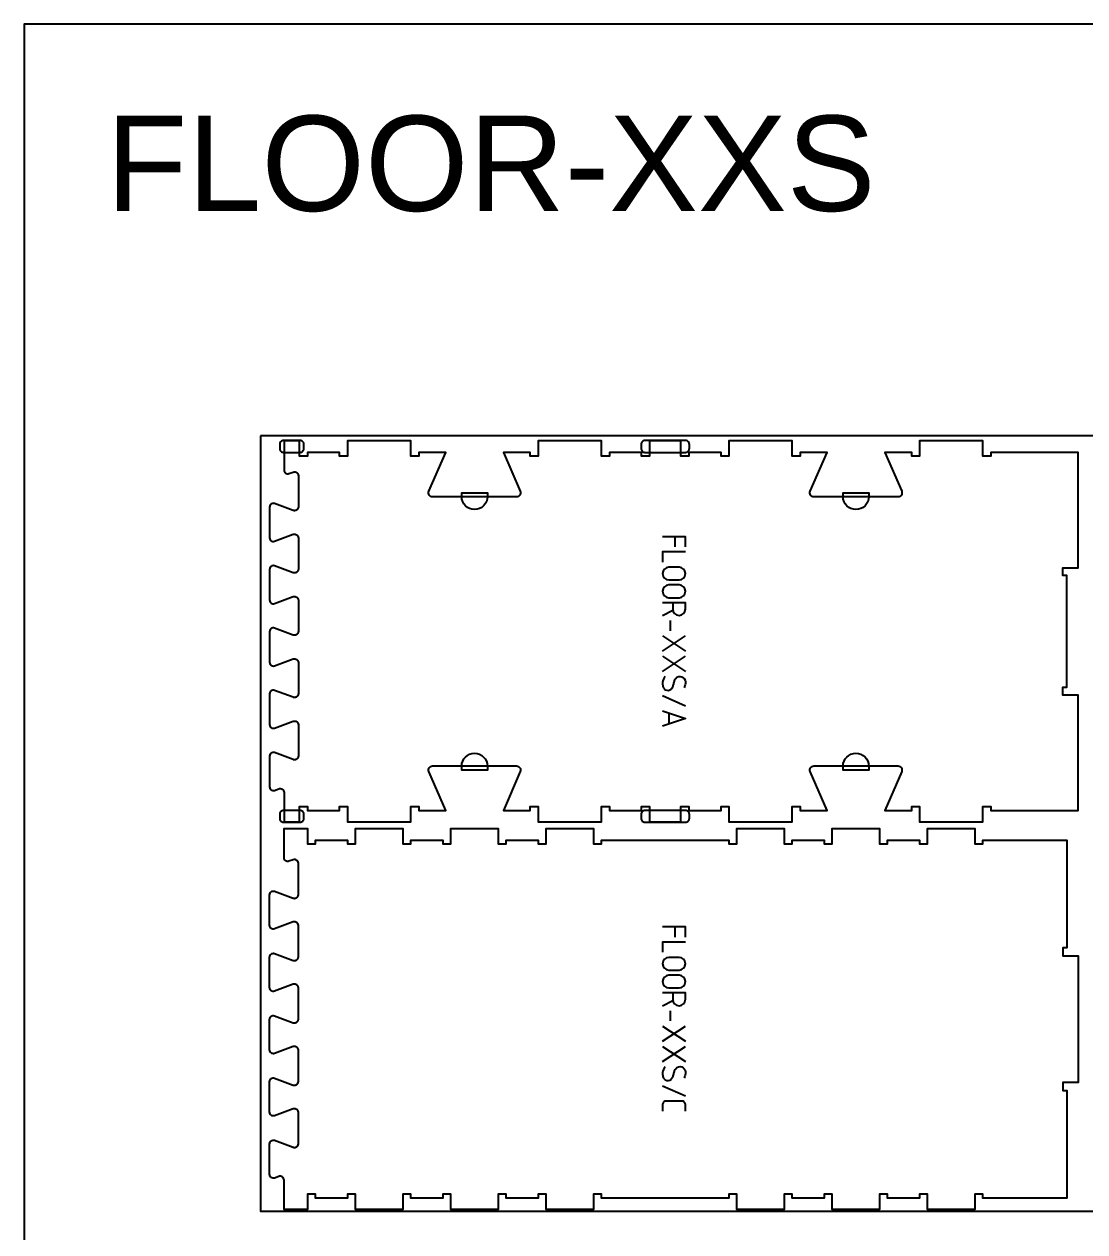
# Model space of a CAD drawing. Extents: x 0 to 12757, y 0 to 30003.
# Drawn here: x 0 to 1669, y 11963 to 13864 of the extents above; entities that cross this region are included whole.
import ezdxf

# ---------------------------------------------------------------- set-up
doc = ezdxf.new("R2010")
doc.units = 0
for name, color, linetype in [('0_SHEET_SPRUCEPLY_2440X122', 1, 'CONTINUOUS'), ('1_ANYTOOL_1MMDEEP_LABELS_S', 2, 'CONTINUOUS'), ('4_ANYTOOL_CUTTHROUGH_OUTSI', 5, 'CONTINUOUS'), ('5_ANYTOOL_HALF_MILL_9MM_IN', 70, 'CONTINUOUS'), ('DONOTCUT', 7, 'CONTINUOUS')]:
    doc.layers.add(name, color=color, linetype=linetype)
doc.styles.add('ARIAL', font='')
doc.styles.get('ARIAL').set_extended_font_data('Arial')

msp = doc.modelspace()

# ---------------------------------------------------------------- linework, layer by layer
at = {"layer": '0_SHEET_SPRUCEPLY_2440X122'}
msp.add_lwpolyline([(371.7, 13215.6), (371.7, 11995.6), (2811.7, 11995.6), (2811.7, 13215.6)], close=True, dxfattribs=at)
at = {"layer": '1_ANYTOOL_1MMDEEP_LABELS_S', "color": 2}
for points in [[(1040.3, 13041.1), (1040.3, 13057.1), (1004.3, 13057.1)], [(1024.3, 13041.1), (1024.3, 13057.1)], [(1040.3, 13033.1), (1004.3, 13033.1), (1004.3, 13017.1)], [(1004.3, 12933.1), (1020.4, 12941.2)], [(1016.3, 12925.1), (1016.3, 12909.1)], [(1004.3, 12901.1), (1040.3, 12877.1)], [(1004.3, 12877.1), (1040.3, 12901.1)], [(1004.3, 12869.1), (1040.3, 12845.1)], [(1004.3, 12845.1), (1040.3, 12869.1)], [(1004.3, 12807.1), (1040.3, 12791.1)], [(1004.3, 12783.1), (1040.3, 12771.1), (1004.3, 12759.1)], [(1014.3, 12779.7), (1014.3, 12762.4)], [(1040.3, 12427.1), (1040.3, 12443.1), (1004.3, 12443.1)], [(1024.3, 12427.1), (1024.3, 12443.1)], [(1040.3, 12419.1), (1004.3, 12419.1), (1004.3, 12403.1)], [(1004.3, 12319.1), (1020.4, 12327.2)], [(1016.3, 12311.1), (1016.3, 12295.1)], [(1004.3, 12287.1), (1040.3, 12263.1)], [(1004.3, 12263.1), (1040.3, 12287.1)], [(1004.3, 12255.1), (1040.3, 12231.1)], [(1004.3, 12231.1), (1040.3, 12255.1)], [(1004.3, 12193.1), (1040.3, 12177.1)]]:
    msp.add_lwpolyline(points, dxfattribs=at)
for points in [[(1014.3, 13009.1, 1), (1014.3, 12989.1), (1030.3, 12989.1, 1), (1030.3, 13009.1)], [(1014.3, 12981.1, 1), (1014.3, 12961.1), (1030.3, 12961.1, 1), (1030.3, 12981.1)], [(1014.3, 12395.1, 1), (1014.3, 12375.1), (1030.3, 12375.1, 1), (1030.3, 12395.1)], [(1014.3, 12367.1, 1), (1014.3, 12347.1), (1030.3, 12347.1, 1), (1030.3, 12367.1)]]:
    msp.add_lwpolyline(points, format="xyb", close=True, dxfattribs=at)
for points in [[(1020.3, 12953.1), (1020.3, 12943.1, 1), (1040.3, 12943.1), (1040.3, 12953.1), (1004.3, 12953.1)], [(1008.3, 12837.1, 0.136555), (1004.4, 12827.8, 0.071716), (1004.5, 12822.7, 0.133522), (1006.6, 12818, 0.344001), (1016, 12816, 0.153745), (1019.7, 12819.5, 0.071568), (1021.6, 12824.2, -0.00912), (1022.9, 12829.3, -0.090615), (1025, 12833.9, -0.340346), (1034.4, 12836.7, -0.284273), (1040.3, 12829, -0.092596), (1039.8, 12824, -0.017533), (1038.3, 12819.1)], [(1020.3, 12339.1), (1020.3, 12329.1, 1), (1040.3, 12329.1), (1040.3, 12339.1), (1004.3, 12339.1)], [(1008.3, 12223.1, 0.136555), (1004.4, 12213.8, 0.071716), (1004.5, 12208.7, 0.133522), (1006.6, 12204, 0.344001), (1016, 12202, 0.153745), (1019.7, 12205.5, 0.071568), (1021.6, 12210.2, -0.00912), (1022.9, 12215.3, -0.090615), (1025, 12219.9, -0.340346), (1034.4, 12222.7, -0.284273), (1040.3, 12215, -0.092596), (1039.8, 12210, -0.017533), (1038.3, 12205.1)], [(1040.3, 12153.1), (1040.3, 12163.1, 0.414214), (1034.3, 12169.1), (1010.3, 12169.1, 0.414214), (1004.3, 12163.1), (1004.3, 12153.1)]]:
    msp.add_lwpolyline(points, format="xyb", dxfattribs=at)
at = {"layer": '4_ANYTOOL_CUTTHROUGH_OUTSI', "color": 5}
for points in [[(393.6, 12657.8), (400.4, 12660.3, -0.522088), (408.8, 12654.4), (408.8, 12608.3), (433.3, 12608.3), (433.3, 12632.3), (445.8, 12632.3), (445.8, 12626.3), (496.3, 12626.3), (496.3, 12632.3), (508.8, 12632.3), (508.8, 12608.3), (608.3, 12608.3), (608.3, 12632.3), (620.8, 12632.3), (620.8, 12626.3), (663.2, 12626.3), (636.7, 12687.6), (636.7, 12687.6, -0.539734), (642.4, 12696.3), (774.8, 12696.3, -0.539734), (780.5, 12687.6), (754, 12626.3), (796.3, 12626.3), (796.3, 12632.3), (808.8, 12632.3), (808.8, 12608.3), (908.3, 12608.3), (908.3, 12632.3), (920.8, 12632.3), (920.8, 12626.3), (971.3, 12626.3), (971.3, 12632.3), (983.8, 12632.3), (983.8, 12608.3), (1033.3, 12608.3), (1033.3, 12632.3), (1045.8, 12632.3), (1045.8, 12626.3), (1096.3, 12626.3), (1096.3, 12632.3), (1108.8, 12632.3), (1108.8, 12608.3), (1208.3, 12608.3), (1208.3, 12632.3), (1220.8, 12632.3), (1220.8, 12626.3), (1263.2, 12626.3), (1236.7, 12687.6), (1236.7, 12687.6, -0.539734), (1242.4, 12696.3), (1374.8, 12696.3, -0.539734), (1380.5, 12687.6), (1354, 12626.3), (1396.3, 12626.3), (1396.3, 12632.3), (1408.8, 12632.3), (1408.8, 12608.3), (1508.3, 12608.3), (1508.3, 12632.3), (1520.8, 12632.3), (1520.8, 12626.3), (1658.3, 12626.3), (1658.3, 12807.8), (1634.3, 12807.8), (1634.3, 12820.3), (1640.3, 12820.3), (1640.3, 12995.8), (1634.3, 12995.8), (1634.3, 13008.3), (1658.3, 13008.3), (1658.3, 13189.8), (1520.8, 13189.8), (1520.8, 13183.8), (1508.3, 13183.8), (1508.3, 13207.8), (1408.8, 13207.8), (1408.8, 13183.8), (1396.3, 13183.8), (1396.3, 13189.8), (1354, 13189.8), (1380.5, 13128.5), (1380.5, 13128.5, -0.539734), (1374.8, 13119.8), (1242.4, 13119.8, -0.539734), (1236.7, 13128.5), (1263.2, 13189.8), (1220.8, 13189.8), (1220.8, 13183.8), (1208.3, 13183.8), (1208.3, 13207.8), (1108.8, 13207.8), (1108.8, 13183.8), (1096.3, 13183.8), (1096.3, 13189.8), (1045.8, 13189.8), (1045.8, 13183.8), (1033.3, 13183.8), (1033.3, 13207.8), (983.8, 13207.8), (983.8, 13183.8), (971.3, 13183.8), (971.3, 13189.8), (920.8, 13189.8), (920.8, 13183.8), (908.3, 13183.8), (908.3, 13207.8), (808.8, 13207.8), (808.8, 13183.8), (796.3, 13183.8), (796.3, 13189.8), (754, 13189.8), (780.5, 13128.5), (780.5, 13128.5, -0.539734), (774.8, 13119.8), (642.4, 13119.8, -0.539734), (636.7, 13128.5), (663.2, 13189.8), (620.8, 13189.8), (620.8, 13183.8), (608.3, 13183.8), (608.3, 13207.8), (508.8, 13207.8), (508.8, 13183.8), (496.3, 13183.8), (496.3, 13189.8), (445.8, 13189.8), (445.8, 13183.8), (433.3, 13183.8), (433.3, 13207.8), (408.8, 13207.8), (408.8, 13161.7), (408.8, 13161.7, 0.522087), (416.6, 13156.3), (423.4, 13158.8), (423.4, 13158.8), (423.4, 13158.8, -0.237079), (428.9, 13157.8), (429.1, 13157.7), (429.2, 13157.6), (429.4, 13157.5), (429.5, 13157.4), (429.6, 13157.2), (429.7, 13157.1), (429.9, 13157), (430, 13156.8), (430.1, 13156.7), (430.2, 13156.5), (430.3, 13156.4), (430.4, 13156.2), (430.5, 13156.1), (430.6, 13155.9), (430.7, 13155.8), (430.8, 13155.6), (430.9, 13155.4), (431, 13155.3), (431, 13155.1), (431.1, 13154.9), (431.1, 13154.8), (431.2, 13154.6), (431.3, 13154.4), (431.3, 13154.2), (431.3, 13154), (431.4, 13153.9), (431.4, 13153.7), (431.4, 13153.5), (431.4, 13153.3), (431.4, 13153.2), (431.5, 13153), (431.5, 13152.8), (431.5, 13104.3), (431.5, 13104.1), (431.4, 13103.9), (431.4, 13103.8), (431.4, 13103.6), (431.4, 13103.4), (431.4, 13103.2), (431.3, 13103.1), (431.3, 13102.9), (431.3, 13102.7), (431.2, 13102.5), (431.1, 13102.3), (431.1, 13102.2), (431, 13102), (431, 13101.8), (430.9, 13101.7), (430.8, 13101.5), (430.7, 13101.3), (430.6, 13101.2), (430.5, 13101), (430.4, 13100.8), (430.3, 13100.7), (430.2, 13100.5), (430.1, 13100.4), (430, 13100.3), (429.9, 13100.1), (429.7, 13100), (429.6, 13099.9), (429.5, 13099.7), (429.4, 13099.6), (429.2, 13099.5), (429.1, 13099.4), (428.9, 13099.3), (428.8, 13099.2), (428.7, 13099.1), (428.5, 13099), (428.3, 13098.9), (428.2, 13098.8), (428, 13098.7), (427.9, 13098.6), (427.7, 13098.6), (427.5, 13098.5), (427.4, 13098.4), (427.2, 13098.4), (427, 13098.3), (426.8, 13098.3), (426.7, 13098.2), (426.5, 13098.2), (426.3, 13098.1), (426.1, 13098.1), (425.9, 13098.1), (425.7, 13098.1), (425.6, 13098.1), (425.4, 13098), (425.2, 13098), (425, 13098), (424.8, 13098.1), (424.6, 13098.1), (424.5, 13098.1), (424.3, 13098.1), (424.1, 13098.1), (423.9, 13098.2), (423.8, 13098.2), (423.6, 13098.3), (423.4, 13098.3), (423.4, 13098.3), (393.6, 13109.3), (393.6, 13109.3, 0.236725), (388.6, 13108.4), (388.4, 13108.3), (388.3, 13108.2), (388.2, 13108.1), (388.1, 13108), (387.9, 13107.9), (387.8, 13107.8), (387.7, 13107.6), (387.6, 13107.5), (387.5, 13107.4), (387.4, 13107.2), (387.3, 13107.1), (387.2, 13107), (387.1, 13106.8), (387, 13106.7), (386.9, 13106.5), (386.8, 13106.4), (386.8, 13106.2), (386.7, 13106.1), (386.6, 13105.9), (386.6, 13105.8), (386.5, 13105.6), (386.5, 13105.4), (386.4, 13105.3), (386.4, 13105.1), (386.4, 13104.9), (386.3, 13104.8), (386.3, 13104.6), (386.3, 13104.5), (386.3, 13104.3), (386.2, 13104.1), (386.2, 13104), (386.2, 13103.8), (386.2, 13055.3), (386.2, 13055.1), (386.2, 13055), (386.3, 13054.8), (386.3, 13054.6), (386.3, 13054.5), (386.3, 13054.3), (386.4, 13054.2), (386.4, 13054), (386.4, 13053.8), (386.5, 13053.7), (386.5, 13053.5), (386.6, 13053.3), (386.6, 13053.2), (386.7, 13053), (386.8, 13052.9), (386.8, 13052.7), (386.9, 13052.6), (387, 13052.4), (387.1, 13052.3), (387.2, 13052.1), (387.3, 13052), (387.4, 13051.8), (387.5, 13051.7), (387.6, 13051.6), (387.7, 13051.5), (387.8, 13051.3), (387.9, 13051.2), (388.1, 13051.1), (388.2, 13051), (388.3, 13050.9), (388.4, 13050.8), (388.6, 13050.7, 0.236725), (393.6, 13049.8), (423.4, 13060.8), (423.4, 13060.8), (423.4, 13060.8, -0.237079), (428.9, 13059.8), (429.1, 13059.7), (429.2, 13059.6), (429.4, 13059.5), (429.5, 13059.4), (429.6, 13059.2), (429.7, 13059.1), (429.9, 13059), (430, 13058.8), (430.1, 13058.7), (430.2, 13058.5), (430.3, 13058.4), (430.4, 13058.2), (430.5, 13058.1), (430.6, 13057.9), (430.7, 13057.8), (430.8, 13057.6), (430.9, 13057.4), (431, 13057.3), (431, 13057.1), (431.1, 13056.9), (431.1, 13056.8), (431.2, 13056.6), (431.3, 13056.4), (431.3, 13056.2), (431.3, 13056), (431.4, 13055.9), (431.4, 13055.7), (431.4, 13055.5), (431.4, 13055.3), (431.4, 13055.2), (431.5, 13055), (431.5, 13054.8), (431.5, 13006.3), (431.5, 13006.1), (431.4, 13005.9), (431.4, 13005.8), (431.4, 13005.6), (431.4, 13005.4), (431.4, 13005.2), (431.3, 13005.1), (431.3, 13004.9), (431.3, 13004.7), (431.2, 13004.5), (431.1, 13004.3), (431.1, 13004.2), (431, 13004), (431, 13003.8), (430.9, 13003.7), (430.8, 13003.5), (430.7, 13003.3), (430.6, 13003.2), (430.5, 13003), (430.4, 13002.8), (430.3, 13002.7), (430.2, 13002.5), (430.1, 13002.4), (430, 13002.3), (429.9, 13002.1), (429.7, 13002), (429.6, 13001.9), (429.5, 13001.7), (429.4, 13001.6), (429.2, 13001.5), (429.1, 13001.4), (428.9, 13001.3), (428.8, 13001.2), (428.7, 13001.1), (428.5, 13001), (428.3, 13000.9), (428.2, 13000.8), (428, 13000.7), (427.9, 13000.6), (427.7, 13000.6), (427.5, 13000.5), (427.4, 13000.4), (427.2, 13000.4), (427, 13000.3), (426.8, 13000.3), (426.7, 13000.2), (426.5, 13000.2), (426.3, 13000.1), (426.1, 13000.1), (425.9, 13000.1), (425.7, 13000.1), (425.6, 13000.1), (425.4, 13000), (425.2, 13000), (425, 13000), (424.8, 13000.1), (424.6, 13000.1), (424.5, 13000.1), (424.3, 13000.1), (424.1, 13000.1), (423.9, 13000.2), (423.8, 13000.2), (423.6, 13000.3), (423.4, 13000.3), (423.4, 13000.3), (423.4, 13000.3), (393.6, 13011.3), (393.6, 13011.3, 0.236725), (388.6, 13010.4), (388.4, 13010.3), (388.3, 13010.2), (388.2, 13010.1), (388.1, 13010), (387.9, 13009.9), (387.8, 13009.8), (387.7, 13009.6), (387.6, 13009.5), (387.5, 13009.4), (387.4, 13009.2), (387.3, 13009.1), (387.2, 13009), (387.1, 13008.8), (387, 13008.7), (386.9, 13008.5), (386.8, 13008.4), (386.8, 13008.2), (386.7, 13008.1), (386.6, 13007.9), (386.6, 13007.8), (386.5, 13007.6), (386.5, 13007.4), (386.4, 13007.3), (386.4, 13007.1), (386.4, 13006.9), (386.3, 13006.8), (386.3, 13006.6), (386.3, 13006.5), (386.3, 13006.3), (386.2, 13006.1), (386.2, 13006), (386.2, 13005.8), (386.2, 12957.3), (386.2, 12957.1), (386.2, 12957), (386.3, 12956.8), (386.3, 12956.6), (386.3, 12956.5), (386.3, 12956.3), (386.4, 12956.2), (386.4, 12956), (386.4, 12955.8), (386.5, 12955.7), (386.5, 12955.5), (386.6, 12955.3), (386.6, 12955.2), (386.7, 12955), (386.8, 12954.9), (386.8, 12954.7), (386.9, 12954.6), (387, 12954.4), (387.1, 12954.3), (387.2, 12954.1), (387.3, 12954), (387.4, 12953.8), (387.5, 12953.7), (387.6, 12953.6), (387.7, 12953.5), (387.8, 12953.3), (387.9, 12953.2), (388.1, 12953.1), (388.2, 12953), (388.3, 12952.9), (388.4, 12952.8), (388.6, 12952.7, 0.236725), (393.6, 12951.8), (423.4, 12962.8), (423.4, 12962.8), (423.4, 12962.8, -0.237079), (428.9, 12961.8), (429.1, 12961.7), (429.2, 12961.6), (429.4, 12961.5), (429.5, 12961.4), (429.6, 12961.2), (429.7, 12961.1), (429.9, 12961), (430, 12960.8), (430.1, 12960.7), (430.2, 12960.5), (430.3, 12960.4), (430.4, 12960.2), (430.5, 12960.1), (430.6, 12959.9), (430.7, 12959.8), (430.8, 12959.6), (430.9, 12959.4), (431, 12959.3), (431, 12959.1), (431.1, 12958.9), (431.1, 12958.8), (431.2, 12958.6), (431.3, 12958.4), (431.3, 12958.2), (431.3, 12958), (431.4, 12957.9), (431.4, 12957.7), (431.4, 12957.5), (431.4, 12957.3), (431.4, 12957.2), (431.5, 12957), (431.5, 12956.8), (431.5, 12908.3), (431.5, 12908.1), (431.4, 12907.9), (431.4, 12907.8), (431.4, 12907.6), (431.4, 12907.4), (431.4, 12907.2), (431.3, 12907.1), (431.3, 12906.9), (431.3, 12906.7), (431.2, 12906.5), (431.1, 12906.3), (431.1, 12906.2), (431, 12906), (431, 12905.8), (430.9, 12905.7), (430.8, 12905.5), (430.7, 12905.3), (430.6, 12905.2), (430.5, 12905), (430.4, 12904.8), (430.3, 12904.7), (430.2, 12904.5), (430.1, 12904.4), (430, 12904.3), (429.9, 12904.1), (429.7, 12904), (429.6, 12903.9), (429.5, 12903.7), (429.4, 12903.6), (429.2, 12903.5), (429.1, 12903.4), (428.9, 12903.3), (428.8, 12903.2), (428.7, 12903.1), (428.5, 12903), (428.3, 12902.9), (428.2, 12902.8), (428, 12902.7), (427.9, 12902.6), (427.7, 12902.6), (427.5, 12902.5), (427.4, 12902.4), (427.2, 12902.4), (427, 12902.3), (426.8, 12902.3), (426.7, 12902.2), (426.5, 12902.2), (426.3, 12902.1), (426.1, 12902.1), (425.9, 12902.1), (425.7, 12902.1), (425.6, 12902.1), (425.4, 12902), (425.2, 12902), (425, 12902), (424.8, 12902.1), (424.6, 12902.1), (424.5, 12902.1), (424.3, 12902.1), (424.1, 12902.1), (423.9, 12902.2), (423.8, 12902.2), (423.6, 12902.3), (423.4, 12902.3), (423.4, 12902.3), (393.6, 12913.3), (393.6, 12913.3, 0.236725), (388.6, 12912.4), (388.4, 12912.3), (388.3, 12912.2), (388.2, 12912.1), (388.1, 12912), (387.9, 12911.9), (387.8, 12911.8), (387.7, 12911.6), (387.6, 12911.5), (387.5, 12911.4), (387.4, 12911.2), (387.3, 12911.1), (387.2, 12911), (387.1, 12910.8), (387, 12910.7), (386.9, 12910.5), (386.8, 12910.4), (386.8, 12910.2), (386.7, 12910.1), (386.6, 12909.9), (386.6, 12909.8), (386.5, 12909.6), (386.5, 12909.4), (386.4, 12909.3), (386.4, 12909.1), (386.4, 12908.9), (386.3, 12908.8), (386.3, 12908.6), (386.3, 12908.5), (386.3, 12908.3), (386.2, 12908.1), (386.2, 12908), (386.2, 12907.8), (386.2, 12859.3), (386.2, 12859.1), (386.2, 12859), (386.3, 12858.8), (386.3, 12858.6), (386.3, 12858.5), (386.3, 12858.3), (386.4, 12858.2), (386.4, 12858), (386.4, 12857.8), (386.5, 12857.7), (386.5, 12857.5), (386.6, 12857.3), (386.6, 12857.2), (386.7, 12857), (386.8, 12856.9), (386.8, 12856.7), (386.9, 12856.6), (387, 12856.4), (387.1, 12856.3), (387.2, 12856.1), (387.3, 12856), (387.4, 12855.8), (387.5, 12855.7), (387.6, 12855.6), (387.7, 12855.5), (387.8, 12855.3), (387.9, 12855.2), (388.1, 12855.1), (388.2, 12855), (388.3, 12854.9), (388.4, 12854.8), (388.6, 12854.7, 0.236725), (393.6, 12853.8), (423.4, 12864.8), (423.4, 12864.8), (423.4, 12864.8, -0.237079), (428.9, 12863.8), (429.1, 12863.7), (429.2, 12863.6), (429.4, 12863.5), (429.5, 12863.4), (429.6, 12863.2), (429.7, 12863.1), (429.9, 12863), (430, 12862.8), (430.1, 12862.7), (430.2, 12862.5), (430.3, 12862.4), (430.4, 12862.2), (430.5, 12862.1), (430.6, 12861.9), (430.7, 12861.8), (430.8, 12861.6), (430.9, 12861.4), (431, 12861.3), (431, 12861.1), (431.1, 12860.9), (431.1, 12860.8), (431.2, 12860.6), (431.3, 12860.4), (431.3, 12860.2), (431.3, 12860), (431.4, 12859.9), (431.4, 12859.7), (431.4, 12859.5), (431.4, 12859.3), (431.4, 12859.2), (431.5, 12859), (431.5, 12858.8), (431.5, 12810.3), (431.5, 12810.1), (431.4, 12809.9), (431.4, 12809.8), (431.4, 12809.6), (431.4, 12809.4), (431.4, 12809.2), (431.3, 12809.1), (431.3, 12808.9), (431.3, 12808.7), (431.2, 12808.5), (431.1, 12808.3), (431.1, 12808.2), (431, 12808), (431, 12807.8), (430.9, 12807.7), (430.8, 12807.5), (430.7, 12807.3), (430.6, 12807.2), (430.5, 12807), (430.4, 12806.8), (430.3, 12806.7), (430.2, 12806.5), (430.1, 12806.4), (430, 12806.3), (429.9, 12806.1), (429.7, 12806), (429.6, 12805.9), (429.5, 12805.7), (429.4, 12805.6), (429.2, 12805.5), (429.1, 12805.4), (428.9, 12805.3), (428.8, 12805.2), (428.7, 12805.1), (428.5, 12805), (428.3, 12804.9), (428.2, 12804.8), (428, 12804.7), (427.9, 12804.6), (427.7, 12804.6), (427.5, 12804.5), (427.4, 12804.4), (427.2, 12804.4), (427, 12804.3), (426.8, 12804.3), (426.7, 12804.2), (426.5, 12804.2), (426.3, 12804.1), (426.1, 12804.1), (425.9, 12804.1), (425.7, 12804.1), (425.6, 12804.1), (425.4, 12804), (425.2, 12804), (425, 12804), (424.8, 12804.1), (424.6, 12804.1), (424.5, 12804.1), (424.3, 12804.1), (424.1, 12804.1), (423.9, 12804.2), (423.8, 12804.2), (423.6, 12804.3), (423.4, 12804.3), (423.4, 12804.3), (423.4, 12804.3), (393.6, 12815.3), (393.6, 12815.3, 0.236725), (388.6, 12814.4), (388.4, 12814.3), (388.3, 12814.2), (388.2, 12814.1), (388.1, 12814), (387.9, 12813.9), (387.8, 12813.8), (387.7, 12813.6), (387.6, 12813.5), (387.5, 12813.4), (387.4, 12813.2), (387.3, 12813.1), (387.2, 12813), (387.1, 12812.8), (387, 12812.7), (386.9, 12812.5), (386.8, 12812.4), (386.8, 12812.2), (386.7, 12812.1), (386.6, 12811.9), (386.6, 12811.8), (386.5, 12811.6), (386.5, 12811.4), (386.4, 12811.3), (386.4, 12811.1), (386.4, 12810.9), (386.3, 12810.8), (386.3, 12810.6), (386.3, 12810.5), (386.3, 12810.3), (386.2, 12810.1), (386.2, 12810), (386.2, 12809.8), (386.2, 12761.3), (386.2, 12761.1), (386.2, 12761), (386.3, 12760.8), (386.3, 12760.6), (386.3, 12760.5), (386.3, 12760.3), (386.4, 12760.2), (386.4, 12760), (386.4, 12759.8), (386.5, 12759.7), (386.5, 12759.5), (386.6, 12759.3), (386.6, 12759.2), (386.7, 12759), (386.8, 12758.9), (386.8, 12758.7), (386.9, 12758.6), (387, 12758.4), (387.1, 12758.3), (387.2, 12758.1), (387.3, 12758), (387.4, 12757.8), (387.5, 12757.7), (387.6, 12757.6), (387.7, 12757.5), (387.8, 12757.3), (387.9, 12757.2), (388.1, 12757.1), (388.2, 12757), (388.3, 12756.9), (388.4, 12756.8), (388.6, 12756.7, 0.236725), (393.6, 12755.8), (423.4, 12766.8), (423.4, 12766.8), (423.4, 12766.8, -0.237079), (428.9, 12765.8), (429.1, 12765.7), (429.2, 12765.6), (429.4, 12765.5), (429.5, 12765.4), (429.6, 12765.2), (429.7, 12765.1), (429.9, 12765), (430, 12764.8), (430.1, 12764.7), (430.2, 12764.5), (430.3, 12764.4), (430.4, 12764.2), (430.5, 12764.1), (430.6, 12763.9), (430.7, 12763.8), (430.8, 12763.6), (430.9, 12763.4), (431, 12763.3), (431, 12763.1), (431.1, 12762.9), (431.1, 12762.8), (431.2, 12762.6), (431.3, 12762.4), (431.3, 12762.2), (431.3, 12762), (431.4, 12761.9), (431.4, 12761.7), (431.4, 12761.5), (431.4, 12761.3), (431.4, 12761.2), (431.5, 12761), (431.5, 12760.8), (431.5, 12712.3), (431.5, 12712.1), (431.4, 12711.9), (431.4, 12711.8), (431.4, 12711.6), (431.4, 12711.4), (431.4, 12711.2), (431.3, 12711.1), (431.3, 12710.9), (431.3, 12710.7), (431.2, 12710.5), (431.1, 12710.3), (431.1, 12710.2), (431, 12710), (431, 12709.8), (430.9, 12709.7), (430.8, 12709.5), (430.7, 12709.3), (430.6, 12709.2), (430.5, 12709), (430.4, 12708.8), (430.3, 12708.7), (430.2, 12708.5), (430.1, 12708.4), (430, 12708.3), (429.9, 12708.1), (429.7, 12708), (429.6, 12707.9), (429.5, 12707.7), (429.4, 12707.6), (429.2, 12707.5), (429.1, 12707.4), (428.9, 12707.3), (428.8, 12707.2), (428.7, 12707.1), (428.5, 12707), (428.3, 12706.9), (428.2, 12706.8), (428, 12706.7), (427.9, 12706.6), (427.7, 12706.6), (427.5, 12706.5), (427.4, 12706.4), (427.2, 12706.4), (427, 12706.3), (426.8, 12706.3), (426.7, 12706.2), (426.5, 12706.2), (426.3, 12706.1), (426.1, 12706.1), (425.9, 12706.1), (425.7, 12706.1), (425.6, 12706.1), (425.4, 12706), (425.2, 12706), (425, 12706), (424.8, 12706.1), (424.6, 12706.1), (424.5, 12706.1), (424.3, 12706.1), (424.1, 12706.1), (423.9, 12706.2), (423.8, 12706.2), (423.6, 12706.3), (423.4, 12706.3), (423.4, 12706.3), (423.4, 12706.3), (393.6, 12717.3), (393.6, 12717.3, 0.236725), (388.6, 12716.4), (388.4, 12716.3), (388.3, 12716.2), (388.2, 12716.1), (388.1, 12716), (387.9, 12715.9), (387.8, 12715.8), (387.7, 12715.6), (387.6, 12715.5), (387.5, 12715.4), (387.4, 12715.2), (387.3, 12715.1), (387.2, 12715), (387.1, 12714.8), (387, 12714.7), (386.9, 12714.5), (386.8, 12714.4), (386.8, 12714.2), (386.7, 12714.1), (386.6, 12713.9), (386.6, 12713.8), (386.5, 12713.6), (386.5, 12713.4), (386.4, 12713.3), (386.4, 12713.1), (386.4, 12712.9), (386.3, 12712.8), (386.3, 12712.6), (386.3, 12712.5), (386.3, 12712.3), (386.2, 12712.1), (386.2, 12712), (386.2, 12711.8), (386.2, 12663.3), (386.2, 12663.1), (386.2, 12663), (386.3, 12662.8), (386.3, 12662.6), (386.3, 12662.5), (386.3, 12662.3), (386.4, 12662.2), (386.4, 12662), (386.4, 12661.8), (386.5, 12661.7), (386.5, 12661.5), (386.6, 12661.3), (386.6, 12661.2), (386.7, 12661), (386.8, 12660.9), (386.8, 12660.7), (386.9, 12660.6), (387, 12660.4), (387.1, 12660.3), (387.2, 12660.1), (387.3, 12660), (387.4, 12659.8), (387.5, 12659.7), (387.6, 12659.6), (387.7, 12659.5), (387.8, 12659.3), (387.9, 12659.2), (388.1, 12659.1), (388.2, 12659), (388.3, 12658.9), (388.4, 12658.8), (388.6, 12658.7, 0.236725)], [(408.8, 12044.4, 0.522088), (400.4, 12050.3), (393.6, 12047.8, -0.236725), (388.6, 12048.7), (388.4, 12048.8), (388.3, 12048.9), (388.2, 12049), (388.1, 12049.1), (387.9, 12049.2), (387.8, 12049.3), (387.7, 12049.5), (387.6, 12049.6), (387.5, 12049.7), (387.4, 12049.8), (387.3, 12050), (387.2, 12050.1), (387.1, 12050.3), (387, 12050.4), (386.9, 12050.6), (386.8, 12050.7), (386.8, 12050.9), (386.7, 12051), (386.6, 12051.2), (386.6, 12051.3), (386.5, 12051.5), (386.5, 12051.7), (386.4, 12051.8), (386.4, 12052), (386.4, 12052.2), (386.3, 12052.3), (386.3, 12052.5), (386.3, 12052.6), (386.3, 12052.8), (386.2, 12053), (386.2, 12053.1), (386.2, 12053.3), (386.2, 12101.8), (386.2, 12102), (386.2, 12102.1), (386.3, 12102.3), (386.3, 12102.5), (386.3, 12102.6), (386.3, 12102.8), (386.4, 12102.9), (386.4, 12103.1), (386.4, 12103.3), (386.5, 12103.4), (386.5, 12103.6), (386.6, 12103.8), (386.6, 12103.9), (386.7, 12104.1), (386.8, 12104.2), (386.8, 12104.4), (386.9, 12104.5), (387, 12104.7), (387.1, 12104.8), (387.2, 12105), (387.3, 12105.1), (387.4, 12105.2), (387.5, 12105.4), (387.6, 12105.5), (387.7, 12105.6), (387.8, 12105.8), (387.9, 12105.9), (388.1, 12106), (388.2, 12106.1), (388.3, 12106.2), (388.4, 12106.3), (388.6, 12106.4, -0.236725), (393.6, 12107.3), (423.4, 12096.3), (423.4, 12096.3), (423.4, 12096.3), (423.6, 12096.3), (423.8, 12096.2), (423.9, 12096.2), (424.1, 12096.1), (424.3, 12096.1), (424.5, 12096.1), (424.6, 12096.1), (424.8, 12096.1), (425, 12096), (425.2, 12096), (425.4, 12096), (425.6, 12096.1), (425.7, 12096.1), (425.9, 12096.1), (426.1, 12096.1), (426.3, 12096.1), (426.5, 12096.2), (426.7, 12096.2), (426.8, 12096.3), (427, 12096.3), (427.2, 12096.4), (427.4, 12096.4), (427.5, 12096.5), (427.7, 12096.6), (427.9, 12096.6), (428, 12096.7), (428.2, 12096.8), (428.3, 12096.9), (428.5, 12097), (428.7, 12097.1), (428.8, 12097.2), (428.9, 12097.3), (429.1, 12097.4), (429.2, 12097.5), (429.4, 12097.6), (429.5, 12097.7), (429.6, 12097.9), (429.7, 12098), (429.9, 12098.1), (430, 12098.3), (430.1, 12098.4), (430.2, 12098.5), (430.3, 12098.7), (430.4, 12098.8), (430.5, 12099), (430.6, 12099.2), (430.7, 12099.3), (430.8, 12099.5), (430.9, 12099.7), (431, 12099.8), (431, 12100), (431.1, 12100.2), (431.1, 12100.3), (431.2, 12100.5), (431.3, 12100.7), (431.3, 12100.9), (431.3, 12101.1), (431.4, 12101.2), (431.4, 12101.4), (431.4, 12101.6), (431.4, 12101.8), (431.4, 12101.9), (431.5, 12102.1), (431.5, 12102.3), (431.5, 12150.8), (431.5, 12151), (431.4, 12151.2), (431.4, 12151.3), (431.4, 12151.5), (431.4, 12151.7), (431.4, 12151.9), (431.3, 12152), (431.3, 12152.2), (431.3, 12152.4), (431.2, 12152.6), (431.1, 12152.8), (431.1, 12152.9), (431, 12153.1), (431, 12153.3), (430.9, 12153.4), (430.8, 12153.6), (430.7, 12153.8), (430.6, 12153.9), (430.5, 12154.1), (430.4, 12154.2), (430.3, 12154.4), (430.2, 12154.5), (430.1, 12154.7), (430, 12154.8), (429.9, 12155), (429.7, 12155.1), (429.6, 12155.2), (429.5, 12155.4), (429.4, 12155.5), (429.2, 12155.6), (429.1, 12155.7), (428.9, 12155.8, 0.237079), (423.4, 12156.8), (423.4, 12156.8), (393.6, 12145.8), (393.6, 12145.8, -0.236725), (388.6, 12146.7), (388.4, 12146.8), (388.3, 12146.9), (388.2, 12147), (388.1, 12147.1), (387.9, 12147.2), (387.8, 12147.3), (387.7, 12147.5), (387.6, 12147.6), (387.5, 12147.7), (387.4, 12147.8), (387.3, 12148), (387.2, 12148.1), (387.1, 12148.3), (387, 12148.4), (386.9, 12148.6), (386.8, 12148.7), (386.8, 12148.9), (386.7, 12149), (386.6, 12149.2), (386.6, 12149.3), (386.5, 12149.5), (386.5, 12149.7), (386.4, 12149.8), (386.4, 12150), (386.4, 12150.2), (386.3, 12150.3), (386.3, 12150.5), (386.3, 12150.6), (386.3, 12150.8), (386.2, 12151), (386.2, 12151.1), (386.2, 12151.3), (386.2, 12199.8), (386.2, 12200), (386.2, 12200.1), (386.3, 12200.3), (386.3, 12200.5), (386.3, 12200.6), (386.3, 12200.8), (386.4, 12200.9), (386.4, 12201.1), (386.4, 12201.3), (386.5, 12201.4), (386.5, 12201.6), (386.6, 12201.8), (386.6, 12201.9), (386.7, 12202.1), (386.8, 12202.2), (386.8, 12202.4), (386.9, 12202.5), (387, 12202.7), (387.1, 12202.8), (387.2, 12203), (387.3, 12203.1), (387.4, 12203.2), (387.5, 12203.4), (387.6, 12203.5), (387.7, 12203.6), (387.8, 12203.8), (387.9, 12203.9), (388.1, 12204), (388.2, 12204.1), (388.3, 12204.2), (388.4, 12204.3), (388.6, 12204.4, -0.236725), (393.6, 12205.3), (423.4, 12194.3), (423.4, 12194.3), (423.4, 12194.3), (423.6, 12194.3), (423.8, 12194.2), (423.9, 12194.2), (424.1, 12194.1), (424.3, 12194.1), (424.5, 12194.1), (424.6, 12194.1), (424.8, 12194.1), (425, 12194), (425.2, 12194), (425.4, 12194), (425.6, 12194.1), (425.7, 12194.1), (425.9, 12194.1), (426.1, 12194.1), (426.3, 12194.1), (426.5, 12194.2), (426.7, 12194.2), (426.8, 12194.3), (427, 12194.3), (427.2, 12194.4), (427.4, 12194.4), (427.5, 12194.5), (427.7, 12194.6), (427.9, 12194.6), (428, 12194.7), (428.2, 12194.8), (428.3, 12194.9), (428.5, 12195), (428.7, 12195.1), (428.8, 12195.2), (428.9, 12195.3), (429.1, 12195.4), (429.2, 12195.5), (429.4, 12195.6), (429.5, 12195.7), (429.6, 12195.9), (429.7, 12196), (429.9, 12196.1), (430, 12196.3), (430.1, 12196.4), (430.2, 12196.5), (430.3, 12196.7), (430.4, 12196.8), (430.5, 12197), (430.6, 12197.2), (430.7, 12197.3), (430.8, 12197.5), (430.9, 12197.7), (431, 12197.8), (431, 12198), (431.1, 12198.2), (431.1, 12198.3), (431.2, 12198.5), (431.3, 12198.7), (431.3, 12198.9), (431.3, 12199.1), (431.4, 12199.2), (431.4, 12199.4), (431.4, 12199.6), (431.4, 12199.8), (431.4, 12199.9), (431.5, 12200.1), (431.5, 12200.3), (431.5, 12248.8), (431.5, 12249), (431.4, 12249.2), (431.4, 12249.3), (431.4, 12249.5), (431.4, 12249.7), (431.4, 12249.9), (431.3, 12250), (431.3, 12250.2), (431.3, 12250.4), (431.2, 12250.6), (431.1, 12250.8), (431.1, 12250.9), (431, 12251.1), (431, 12251.3), (430.9, 12251.4), (430.8, 12251.6), (430.7, 12251.8), (430.6, 12251.9), (430.5, 12252.1), (430.4, 12252.2), (430.3, 12252.4), (430.2, 12252.5), (430.1, 12252.7), (430, 12252.8), (429.9, 12253), (429.7, 12253.1), (429.6, 12253.2), (429.5, 12253.4), (429.4, 12253.5), (429.2, 12253.6), (429.1, 12253.7), (428.9, 12253.8, 0.237079), (423.4, 12254.8), (423.4, 12254.8), (393.6, 12243.8), (393.6, 12243.8, -0.236725), (388.6, 12244.7), (388.4, 12244.8), (388.3, 12244.9), (388.2, 12245), (388.1, 12245.1), (387.9, 12245.2), (387.8, 12245.3), (387.7, 12245.5), (387.6, 12245.6), (387.5, 12245.7), (387.4, 12245.8), (387.3, 12246), (387.2, 12246.1), (387.1, 12246.3), (387, 12246.4), (386.9, 12246.6), (386.8, 12246.7), (386.8, 12246.9), (386.7, 12247), (386.6, 12247.2), (386.6, 12247.3), (386.5, 12247.5), (386.5, 12247.7), (386.4, 12247.8), (386.4, 12248), (386.4, 12248.2), (386.3, 12248.3), (386.3, 12248.5), (386.3, 12248.6), (386.3, 12248.8), (386.2, 12249), (386.2, 12249.1), (386.2, 12249.3), (386.2, 12297.8), (386.2, 12298), (386.2, 12298.1), (386.3, 12298.3), (386.3, 12298.5), (386.3, 12298.6), (386.3, 12298.8), (386.4, 12298.9), (386.4, 12299.1), (386.4, 12299.3), (386.5, 12299.4), (386.5, 12299.6), (386.6, 12299.8), (386.6, 12299.9), (386.7, 12300.1), (386.8, 12300.2), (386.8, 12300.4), (386.9, 12300.5), (387, 12300.7), (387.1, 12300.8), (387.2, 12301), (387.3, 12301.1), (387.4, 12301.2), (387.5, 12301.4), (387.6, 12301.5), (387.7, 12301.6), (387.8, 12301.8), (387.9, 12301.9), (388.1, 12302), (388.2, 12302.1), (388.3, 12302.2), (388.4, 12302.3), (388.6, 12302.4, -0.236725), (393.6, 12303.3), (423.4, 12292.3), (423.4, 12292.3), (423.4, 12292.3), (423.6, 12292.3), (423.8, 12292.2), (423.9, 12292.2), (424.1, 12292.1), (424.3, 12292.1), (424.5, 12292.1), (424.6, 12292.1), (424.8, 12292.1), (425, 12292), (425.2, 12292), (425.4, 12292), (425.6, 12292.1), (425.7, 12292.1), (425.9, 12292.1), (426.1, 12292.1), (426.3, 12292.1), (426.5, 12292.2), (426.7, 12292.2), (426.8, 12292.3), (427, 12292.3), (427.2, 12292.4), (427.4, 12292.4), (427.5, 12292.5), (427.7, 12292.6), (427.9, 12292.6), (428, 12292.7), (428.2, 12292.8), (428.3, 12292.9), (428.5, 12293), (428.7, 12293.1), (428.8, 12293.2), (428.9, 12293.3), (429.1, 12293.4), (429.2, 12293.5), (429.4, 12293.6), (429.5, 12293.7), (429.6, 12293.9), (429.7, 12294), (429.9, 12294.1), (430, 12294.3), (430.1, 12294.4), (430.2, 12294.5), (430.3, 12294.7), (430.4, 12294.8), (430.5, 12295), (430.6, 12295.2), (430.7, 12295.3), (430.8, 12295.5), (430.9, 12295.7), (431, 12295.8), (431, 12296), (431.1, 12296.2), (431.1, 12296.3), (431.2, 12296.5), (431.3, 12296.7), (431.3, 12296.9), (431.3, 12297.1), (431.4, 12297.2), (431.4, 12297.4), (431.4, 12297.6), (431.4, 12297.8), (431.4, 12297.9), (431.5, 12298.1), (431.5, 12298.3), (431.5, 12346.8), (431.5, 12347), (431.4, 12347.2), (431.4, 12347.3), (431.4, 12347.5), (431.4, 12347.7), (431.4, 12347.9), (431.3, 12348), (431.3, 12348.2), (431.3, 12348.4), (431.2, 12348.6), (431.1, 12348.8), (431.1, 12348.9), (431, 12349.1), (431, 12349.3), (430.9, 12349.4), (430.8, 12349.6), (430.7, 12349.8), (430.6, 12349.9), (430.5, 12350.1), (430.4, 12350.2), (430.3, 12350.4), (430.2, 12350.5), (430.1, 12350.7), (430, 12350.8), (429.9, 12351), (429.7, 12351.1), (429.6, 12351.2), (429.5, 12351.4), (429.4, 12351.5), (429.2, 12351.6), (429.1, 12351.7), (428.9, 12351.8, 0.237079), (423.4, 12352.8), (423.4, 12352.8), (393.6, 12341.8), (393.6, 12341.8, -0.236725), (388.6, 12342.7), (388.4, 12342.8), (388.3, 12342.9), (388.2, 12343), (388.1, 12343.1), (387.9, 12343.2), (387.8, 12343.3), (387.7, 12343.5), (387.6, 12343.6), (387.5, 12343.7), (387.4, 12343.8), (387.3, 12344), (387.2, 12344.1), (387.1, 12344.3), (387, 12344.4), (386.9, 12344.6), (386.8, 12344.7), (386.8, 12344.9), (386.7, 12345), (386.6, 12345.2), (386.6, 12345.3), (386.5, 12345.5), (386.5, 12345.7), (386.4, 12345.8), (386.4, 12346), (386.4, 12346.2), (386.3, 12346.3), (386.3, 12346.5), (386.3, 12346.6), (386.3, 12346.8), (386.2, 12347), (386.2, 12347.1), (386.2, 12347.3), (386.2, 12395.8), (386.2, 12396), (386.2, 12396.1), (386.3, 12396.3), (386.3, 12396.5), (386.3, 12396.6), (386.3, 12396.8), (386.4, 12396.9), (386.4, 12397.1), (386.4, 12397.3), (386.5, 12397.4), (386.5, 12397.6), (386.6, 12397.8), (386.6, 12397.9), (386.7, 12398.1), (386.8, 12398.2), (386.8, 12398.4), (386.9, 12398.5), (387, 12398.7), (387.1, 12398.8), (387.2, 12399), (387.3, 12399.1), (387.4, 12399.2), (387.5, 12399.4), (387.6, 12399.5), (387.7, 12399.6), (387.8, 12399.8), (387.9, 12399.9), (388.1, 12400), (388.2, 12400.1), (388.3, 12400.2), (388.4, 12400.3), (388.6, 12400.4, -0.236725), (393.6, 12401.3), (423.4, 12390.3), (423.4, 12390.3), (423.4, 12390.3), (423.6, 12390.3), (423.8, 12390.2), (423.9, 12390.2), (424.1, 12390.1), (424.3, 12390.1), (424.5, 12390.1), (424.6, 12390.1), (424.8, 12390.1), (425, 12390), (425.2, 12390), (425.4, 12390), (425.6, 12390.1), (425.7, 12390.1), (425.9, 12390.1), (426.1, 12390.1), (426.3, 12390.1), (426.5, 12390.2), (426.7, 12390.2), (426.8, 12390.3), (427, 12390.3), (427.2, 12390.4), (427.4, 12390.4), (427.5, 12390.5), (427.7, 12390.6), (427.9, 12390.6), (428, 12390.7), (428.2, 12390.8), (428.3, 12390.9), (428.5, 12391), (428.7, 12391.1), (428.8, 12391.2), (428.9, 12391.3), (429.1, 12391.4), (429.2, 12391.5), (429.4, 12391.6), (429.5, 12391.7), (429.6, 12391.9), (429.7, 12392), (429.9, 12392.1), (430, 12392.3), (430.1, 12392.4), (430.2, 12392.5), (430.3, 12392.7), (430.4, 12392.8), (430.5, 12393), (430.6, 12393.2), (430.7, 12393.3), (430.8, 12393.5), (430.9, 12393.7), (431, 12393.8), (431, 12394), (431.1, 12394.2), (431.1, 12394.3), (431.2, 12394.5), (431.3, 12394.7), (431.3, 12394.9), (431.3, 12395.1), (431.4, 12395.2), (431.4, 12395.4), (431.4, 12395.6), (431.4, 12395.8), (431.4, 12395.9), (431.5, 12396.1), (431.5, 12396.3), (431.5, 12444.8), (431.5, 12445), (431.4, 12445.2), (431.4, 12445.3), (431.4, 12445.5), (431.4, 12445.7), (431.4, 12445.9), (431.3, 12446), (431.3, 12446.2), (431.3, 12446.4), (431.2, 12446.6), (431.1, 12446.8), (431.1, 12446.9), (431, 12447.1), (431, 12447.3), (430.9, 12447.4), (430.8, 12447.6), (430.7, 12447.8), (430.6, 12447.9), (430.5, 12448.1), (430.4, 12448.2), (430.3, 12448.4), (430.2, 12448.5), (430.1, 12448.7), (430, 12448.8), (429.9, 12449), (429.7, 12449.1), (429.6, 12449.2), (429.5, 12449.4), (429.4, 12449.5), (429.2, 12449.6), (429.1, 12449.7), (428.9, 12449.8, 0.237079), (423.4, 12450.8), (423.4, 12450.8), (393.6, 12439.8), (393.6, 12439.8, -0.236725), (388.6, 12440.7), (388.4, 12440.8), (388.3, 12440.9), (388.2, 12441), (388.1, 12441.1), (387.9, 12441.2), (387.8, 12441.3), (387.7, 12441.5), (387.6, 12441.6), (387.5, 12441.7), (387.4, 12441.8), (387.3, 12442), (387.2, 12442.1), (387.1, 12442.3), (387, 12442.4), (386.9, 12442.6), (386.8, 12442.7), (386.8, 12442.9), (386.7, 12443), (386.6, 12443.2), (386.6, 12443.3), (386.5, 12443.5), (386.5, 12443.7), (386.4, 12443.8), (386.4, 12444), (386.4, 12444.2), (386.3, 12444.3), (386.3, 12444.5), (386.3, 12444.6), (386.3, 12444.8), (386.2, 12445), (386.2, 12445.1), (386.2, 12445.3), (386.2, 12493.8), (386.2, 12494), (386.2, 12494.1), (386.3, 12494.3), (386.3, 12494.5), (386.3, 12494.6), (386.3, 12494.8), (386.4, 12494.9), (386.4, 12495.1), (386.4, 12495.3), (386.5, 12495.4), (386.5, 12495.6), (386.6, 12495.8), (386.6, 12495.9), (386.7, 12496.1), (386.8, 12496.2), (386.8, 12496.4), (386.9, 12496.5), (387, 12496.7), (387.1, 12496.8), (387.2, 12497), (387.3, 12497.1), (387.4, 12497.2), (387.5, 12497.4), (387.6, 12497.5), (387.7, 12497.6), (387.8, 12497.8), (387.9, 12497.9), (388.1, 12498), (388.2, 12498.1), (388.3, 12498.2), (388.4, 12498.3), (388.6, 12498.4, -0.236725), (393.6, 12499.3), (423.4, 12488.3), (423.4, 12488.3), (423.4, 12488.3), (423.6, 12488.3), (423.8, 12488.2), (423.9, 12488.2), (424.1, 12488.1), (424.3, 12488.1), (424.5, 12488.1), (424.6, 12488.1), (424.8, 12488.1), (425, 12488), (425.2, 12488), (425.4, 12488), (425.6, 12488.1), (425.7, 12488.1), (425.9, 12488.1), (426.1, 12488.1), (426.3, 12488.1), (426.5, 12488.2), (426.7, 12488.2), (426.8, 12488.3), (427, 12488.3), (427.2, 12488.4), (427.4, 12488.4), (427.5, 12488.5), (427.7, 12488.6), (427.9, 12488.6), (428, 12488.7), (428.2, 12488.8), (428.3, 12488.9), (428.5, 12489), (428.7, 12489.1), (428.8, 12489.2), (428.9, 12489.3), (429.1, 12489.4), (429.2, 12489.5), (429.4, 12489.6), (429.5, 12489.7), (429.6, 12489.9), (429.7, 12490), (429.9, 12490.1), (430, 12490.3), (430.1, 12490.4), (430.2, 12490.5), (430.3, 12490.7), (430.4, 12490.8), (430.5, 12491), (430.6, 12491.2), (430.7, 12491.3), (430.8, 12491.5), (430.9, 12491.7), (431, 12491.8), (431, 12492), (431.1, 12492.2), (431.1, 12492.3), (431.2, 12492.5), (431.3, 12492.7), (431.3, 12492.9), (431.3, 12493.1), (431.4, 12493.2), (431.4, 12493.4), (431.4, 12493.6), (431.4, 12493.8), (431.4, 12493.9), (431.5, 12494.1), (431.5, 12494.3), (431.5, 12542.8), (431.5, 12543), (431.4, 12543.2), (431.4, 12543.3), (431.4, 12543.5), (431.4, 12543.7), (431.4, 12543.9), (431.3, 12544), (431.3, 12544.2), (431.3, 12544.4), (431.2, 12544.6), (431.1, 12544.8), (431.1, 12544.9), (431, 12545.1), (431, 12545.3), (430.9, 12545.4), (430.8, 12545.6), (430.7, 12545.8), (430.6, 12545.9), (430.5, 12546.1), (430.4, 12546.2), (430.3, 12546.4), (430.2, 12546.5), (430.1, 12546.7), (430, 12546.8), (429.9, 12547), (429.7, 12547.1), (429.6, 12547.2), (429.5, 12547.4), (429.4, 12547.5), (429.2, 12547.6), (429.1, 12547.7), (428.9, 12547.8, 0.237079), (423.4, 12548.8), (423.4, 12548.8), (416.6, 12546.3), (416.6, 12546.3, -0.522087), (408.8, 12551.7), (408.8, 12597.8), (445.8, 12597.8), (445.8, 12573.8), (458.3, 12573.8), (458.3, 12579.8), (508.8, 12579.8), (508.8, 12573.8), (521.3, 12573.8), (521.3, 12597.8), (595.8, 12597.8), (595.8, 12573.8), (608.3, 12573.8), (608.3, 12579.8), (658.8, 12579.8), (658.8, 12573.8), (671.3, 12573.8), (671.3, 12597.8), (745.8, 12597.8), (745.8, 12573.8), (758.3, 12573.8), (758.3, 12579.8), (808.8, 12579.8), (808.8, 12573.8), (821.3, 12573.8), (821.3, 12597.8), (895.8, 12597.8), (895.8, 12573.8), (908.3, 12573.8), (908.3, 12579.8), (1108.8, 12579.8), (1108.8, 12573.8), (1121.3, 12573.8), (1121.3, 12597.8), (1195.8, 12597.8), (1195.8, 12573.8), (1208.3, 12573.8), (1208.3, 12579.8), (1258.8, 12579.8), (1258.8, 12573.8), (1271.3, 12573.8), (1271.3, 12597.8), (1345.8, 12597.8), (1345.8, 12573.8), (1358.3, 12573.8), (1358.3, 12579.8), (1408.8, 12579.8), (1408.8, 12573.8), (1421.3, 12573.8), (1421.3, 12597.8), (1495.8, 12597.8), (1495.8, 12573.8), (1508.3, 12573.8), (1508.3, 12579.8), (1640.3, 12579.8), (1640.3, 12410.3), (1634.3, 12410.3), (1634.3, 12397.8), (1658.3, 12397.8), (1658.3, 12198.3), (1634.3, 12198.3), (1634.3, 12185.8), (1640.3, 12185.8), (1640.3, 12016.3), (1508.3, 12016.3), (1508.3, 12022.3), (1495.8, 12022.3), (1495.8, 11998.3), (1421.3, 11998.3), (1421.3, 12022.3), (1408.8, 12022.3), (1408.8, 12016.3), (1358.3, 12016.3), (1358.3, 12022.3), (1345.8, 12022.3), (1345.8, 11998.3), (1271.3, 11998.3), (1271.3, 12022.3), (1258.8, 12022.3), (1258.8, 12016.3), (1208.3, 12016.3), (1208.3, 12022.3), (1195.8, 12022.3), (1195.8, 11998.3), (1121.3, 11998.3), (1121.3, 12022.3), (1108.8, 12022.3), (1108.8, 12016.3), (908.3, 12016.3), (908.3, 12022.3), (895.8, 12022.3), (895.8, 11998.3), (821.3, 11998.3), (821.3, 12022.3), (808.8, 12022.3), (808.8, 12016.3), (758.3, 12016.3), (758.3, 12022.3), (745.8, 12022.3), (745.8, 11998.3), (671.3, 11998.3), (671.3, 12022.3), (658.8, 12022.3), (658.8, 12016.3), (608.3, 12016.3), (608.3, 12022.3), (595.8, 12022.3), (595.8, 11998.3), (521.3, 11998.3), (521.3, 12022.3), (508.8, 12022.3), (508.8, 12016.3), (458.3, 12016.3), (458.3, 12022.3), (445.8, 12022.3), (445.8, 11998.3), (408.8, 11998.3), (408.8, 12044.4)]]:
    msp.add_lwpolyline(points, format="xyb", close=True, dxfattribs=at)
at = {"layer": '5_ANYTOOL_HALF_MILL_9MM_IN', "color": 3}
for points in [[(408, 13208.3, 0.414214), (402, 13202.3), (402, 13195.8, 0.414214), (408, 13189.8), (434.2, 13189.8, 0.414214), (440.2, 13195.8), (440.2, 13202.3, 0.414214), (434.2, 13208.3)], [(976.7, 13208.3, 0.414214), (970.7, 13202.3), (970.7, 13195.8, 0.414214), (976.7, 13189.8), (1040.5, 13189.8, 0.414214), (1046.5, 13195.8), (1046.5, 13202.3, 0.414214), (1040.5, 13208.3)], [(728.8, 13120, -1), (688.3, 13120), (688.3, 13120.3), (688.3, 13126.3), (728.8, 13126.3), (728.8, 13120.3), (728.8, 13120)], [(1328.8, 13120, -1), (1288.3, 13120), (1288.3, 13120.3), (1288.3, 13126.3), (1328.8, 13126.3), (1328.8, 13120.3), (1328.8, 13120)], [(688.3, 12696, -1), (728.8, 12696), (728.8, 12695.8), (728.8, 12689.8), (688.3, 12689.8), (688.3, 12695.8), (688.3, 12696)], [(1288.3, 12696, -1), (1328.8, 12696), (1328.8, 12695.8), (1328.8, 12689.8), (1288.3, 12689.8), (1288.3, 12695.8), (1288.3, 12696)], [(408, 12626.3, 0.414214), (402, 12620.3), (402, 12613.8, 0.414214), (408, 12607.8), (434.2, 12607.8, 0.414214), (440.2, 12613.8), (440.2, 12620.3, 0.414214), (434.2, 12626.3)], [(976.7, 12626.3, 0.414214), (970.7, 12620.3), (970.7, 12613.8, 0.414214), (976.7, 12607.8), (1040.5, 12607.8, 0.414214), (1046.5, 12613.8), (1046.5, 12620.3, 0.414214), (1040.5, 12626.3)]]:
    msp.add_lwpolyline(points, format="xyb", close=True, dxfattribs=at)
at = {"layer": 'DONOTCUT'}
msp.add_lwpolyline([(0, 0), (3183.4, 0), (3183.4, 13863.5), (0, 13863.5)], close=True, dxfattribs=at)

# ---------------------------------------------------------------- texts
at = {"layer": 'DONOTCUT', "insert": (128.7, 13719.6, 0), "char_height": 150, "width": 2690.217, "attachment_point": 1, "style": 'ARIAL'}
msp.add_mtext('FLOOR-XXS', dxfattribs=at)

doc.saveas('drawing.dxf')
